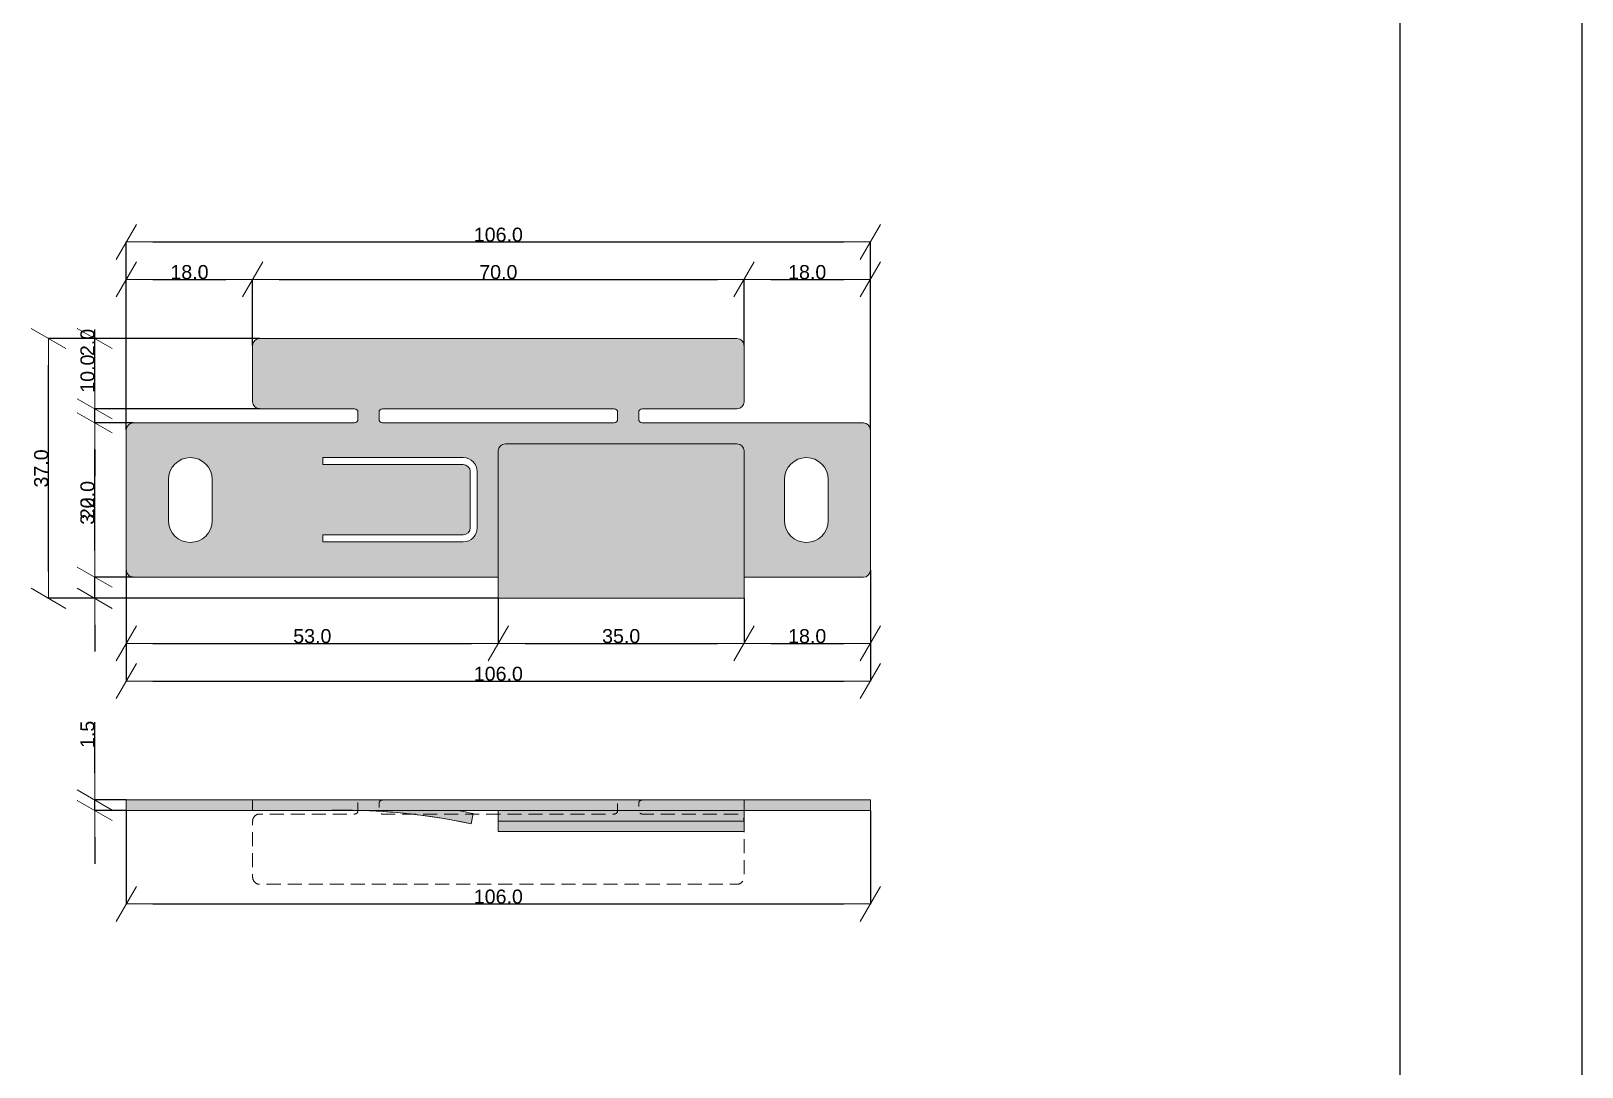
# Model space of a CAD drawing. Header units: millimetres. Extents: x -7826 to 55813, y 465 to 25965.
# Drawn here: x 53604 to 55813, y 21446 to 22921 of the extents above; entities that cross this region are included whole.
import ezdxf

# ---------------------------------------------------------------- set-up
doc = ezdxf.new("R2010")
doc.units = ezdxf.units.MM
doc.linetypes.add('Hidden Line', pattern=[30.00000000000001, 20, -10.00000000000001])
for name, color, linetype, lineweight in [('2D Drafting - General102', 254, 'Continuous', 13), ('2D Drafting - General2', 251, 'Continuous', 15), ('2D Drafting - General5', 161, 'Continuous', 25)]:
    doc.layers.add(name, color=color, linetype=linetype, lineweight=lineweight)
doc.layers.add('Dimensioning - General', color=7, linetype='Continuous')
doc.styles.add('GENERATED_STYLE_1', font='arial.ttf')
doc.dimstyles.new('GENERATED_STYLE__3', dxfattribs={"dimtxt": 20.00000029802322, "dimasz": 38.00000000000001, "dimexe": 0.18, "dimexo": 0, "dimgap": 0.09, "dimtad": 1, "dimtih": 1, "dimtoh": 1, "dimdec": 1, "dimlfac": 0.1, "dimzin": 0, "dimdsep": 46, "dimtxsty": 'GENERATED_STYLE_1', "dimblk": 'ARROWHEAD_2', "dimblk1": 'ARROWHEAD_2', "dimblk2": 'ARROWHEAD_2', "dimcen": 0.09, "dimclrd": 161, "dimclre": 161, "dimclrt": 161, "dimadec": 0, "dimazin": 0, "dimtfac": 1, "dimtdec": 4, "dimtmove": 0, "dimatfit": 3, "dimfxl": 0, "dimtolj": 1, "dimtzin": 0, "dimarcsym": 0})
doc.dimstyles.new('GENERATED_STYLE__4', dxfattribs={"dimtxt": 20.00000029802322, "dimasz": 38.00000000000001, "dimexe": 0.18, "dimexo": 0, "dimgap": 0.09, "dimtad": 1, "dimdec": 1, "dimlfac": 0.1, "dimzin": 0, "dimdsep": 46, "dimtxsty": 'GENERATED_STYLE_1', "dimblk": 'ARROWHEAD_2', "dimblk1": 'ARROWHEAD_2', "dimblk2": 'ARROWHEAD_2', "dimcen": 0.09, "dimclrd": 161, "dimclre": 161, "dimclrt": 161, "dimadec": 0, "dimazin": 0, "dimtfac": 1, "dimtdec": 4, "dimtmove": 0, "dimatfit": 3, "dimfxl": 0, "dimtolj": 1, "dimtzin": 0, "dimarcsym": 0})

# ---------------------------------------------------------------- blocks, each defined once
blk = doc.blocks.new('ARROWHEAD_2')
at = {"color": 0, "linetype": 'Continuous', "lineweight": 0}
for p, q in [((-0.3781315, -0.655), (0.3781315, 0.655)), ((0, 0), (-1, 0))]:
    blk.add_line(p, q, dxfattribs=at)
blk = doc.blocks.new('*D88')
at = {"layer": 'Defpoints', "color": 0, "linetype": 'Continuous'}
for p in [(53739.67343524157, 22153.34303902324), (54269.67343524157, 22113.34303902324), (54269.67343524157, 22049.05931378633)]:
    blk.add_point(p, dxfattribs=at)
at = {"layer": 'Dimensioning - General', "color": 161, "linetype": 'Continuous', "lineweight": -2}
for p, q in [((53739.67343524157, 22153.34303902324), (53739.67343524157, 22048.87931378633)), ((54269.67343524157, 22113.34303902324), (54269.67343524157, 22048.87931378633)), ((53777.67343524157, 22049.05931378633), (54231.67343524157, 22049.05931378633))]:
    blk.add_line(p, q, dxfattribs=at)
at = {"layer": 'Dimensioning - General', "color": 161, "linetype": 'Continuous', "lineweight": -2, "xscale": 38.00000000000001, "yscale": 38.00000000000001, "zscale": 38.00000000000001, "rotation": 180}
blk.add_blockref('ARROWHEAD_2', (53739.67343524157, 22049.05931378633), dxfattribs=at)
at = {"layer": 'Dimensioning - General', "color": 161, "linetype": 'Continuous', "lineweight": -2, "xscale": 38.00000000000001, "yscale": 38.00000000000001, "zscale": 38.00000000000001}
blk.add_blockref('ARROWHEAD_2', (54269.67343524157, 22049.05931378633), dxfattribs=at)
at = {"layer": 'Dimensioning - General', "color": 161, "linetype": 'Continuous', "lineweight": 25, "insert": (54004.67343524157, 22059.36759497543), "char_height": 20.00000029802322, "attachment_point": 5, "style": 'GENERATED_STYLE_1'}
blk.add_mtext('\\A1;53.0', dxfattribs=at)
blk = doc.blocks.new('*D89')
at = {"layer": 'Defpoints', "color": 0, "linetype": 'Continuous'}
for p in [(54269.67343524157, 22113.34303902324), (54619.67343464552, 22113.34303902324), (54619.67343464552, 22049.05931378633)]:
    blk.add_point(p, dxfattribs=at)
at = {"layer": 'Dimensioning - General', "color": 161, "linetype": 'Continuous', "lineweight": -2}
for p, q in [((54269.67343524157, 22113.34303902324), (54269.67343524157, 22048.87931378633)), ((54619.67343464552, 22113.34303902324), (54619.67343464552, 22048.87931378633)), ((54307.67343524157, 22049.05931378633), (54581.67343464552, 22049.05931378633))]:
    blk.add_line(p, q, dxfattribs=at)
at = {"layer": 'Dimensioning - General', "color": 161, "linetype": 'Continuous', "lineweight": -2, "xscale": 38.00000000000001, "yscale": 38.00000000000001, "zscale": 38.00000000000001, "rotation": 180}
blk.add_blockref('ARROWHEAD_2', (54269.67343524157, 22049.05931378633), dxfattribs=at)
at = {"layer": 'Dimensioning - General', "color": 161, "linetype": 'Continuous', "lineweight": -2, "xscale": 38.00000000000001, "yscale": 38.00000000000001, "zscale": 38.00000000000001}
blk.add_blockref('ARROWHEAD_2', (54619.67343464552, 22049.05931378633), dxfattribs=at)
at = {"layer": 'Dimensioning - General', "color": 161, "linetype": 'Continuous', "lineweight": 25, "insert": (54444.67343494354, 22059.36759497543), "char_height": 20.00000029802322, "attachment_point": 5, "style": 'GENERATED_STYLE_1'}
blk.add_mtext('\\A1;35.0', dxfattribs=at)
blk = doc.blocks.new('*D90')
at = {"layer": 'Defpoints', "color": 0, "linetype": 'Continuous'}
for p in [(54799.67343524157, 22153.34303902324), (54619.67343464552, 22113.34303902324), (54799.67343524157, 22049.05931378633)]:
    blk.add_point(p, dxfattribs=at)
at = {"layer": 'Dimensioning - General', "color": 161, "linetype": 'Continuous', "lineweight": -2}
for p, q in [((54799.67343524157, 22153.34303902324), (54799.67343524157, 22048.87931378633)), ((54619.67343464552, 22113.34303902324), (54619.67343464552, 22048.87931378633)), ((54657.67343464552, 22049.05931378633), (54761.67343524157, 22049.05931378633))]:
    blk.add_line(p, q, dxfattribs=at)
at = {"layer": 'Dimensioning - General', "color": 161, "linetype": 'Continuous', "lineweight": -2, "xscale": 38.00000000000001, "yscale": 38.00000000000001, "zscale": 38.00000000000001, "rotation": 180}
blk.add_blockref('ARROWHEAD_2', (54619.67343464552, 22049.05931378633), dxfattribs=at)
at = {"layer": 'Dimensioning - General', "color": 161, "linetype": 'Continuous', "lineweight": -2, "xscale": 38.00000000000001, "yscale": 38.00000000000001, "zscale": 38.00000000000001}
blk.add_blockref('ARROWHEAD_2', (54799.67343524157, 22049.05931378633), dxfattribs=at)
at = {"layer": 'Dimensioning - General', "color": 161, "linetype": 'Continuous', "lineweight": 25, "insert": (54709.67343494354, 22059.36077369293), "char_height": 20.00000029802322, "attachment_point": 5, "style": 'GENERATED_STYLE_1'}
blk.add_mtext('\\A1;18.0', dxfattribs=at)
blk = doc.blocks.new('*D91')
at = {"layer": 'Defpoints', "color": 0, "linetype": 'Continuous'}
for p in [(53739.67343524157, 22153.34303902324), (54799.67343524157, 22153.34303902324), (54799.67343524157, 21995.45270319373)]:
    blk.add_point(p, dxfattribs=at)
at = {"layer": 'Dimensioning - General', "color": 161, "linetype": 'Continuous', "lineweight": -2}
for p, q in [((53739.67343524157, 22153.34303902324), (53739.67343524157, 21995.27270319373)), ((54799.67343524157, 22153.34303902324), (54799.67343524157, 21995.27270319373)), ((53777.67343524157, 21995.45270319373), (54761.67343524157, 21995.45270319373))]:
    blk.add_line(p, q, dxfattribs=at)
at = {"layer": 'Dimensioning - General', "color": 161, "linetype": 'Continuous', "lineweight": -2, "xscale": 38.00000000000001, "yscale": 38.00000000000001, "zscale": 38.00000000000001, "rotation": 180}
blk.add_blockref('ARROWHEAD_2', (53739.67343524157, 21995.45270319373), dxfattribs=at)
at = {"layer": 'Dimensioning - General', "color": 161, "linetype": 'Continuous', "lineweight": -2, "xscale": 38.00000000000001, "yscale": 38.00000000000001, "zscale": 38.00000000000001}
blk.add_blockref('ARROWHEAD_2', (54799.67343524157, 21995.45270319373), dxfattribs=at)
at = {"layer": 'Dimensioning - General', "color": 161, "linetype": 'Continuous', "lineweight": 25, "insert": (54269.67343524157, 22005.75416310033), "char_height": 20.00000029802322, "attachment_point": 5, "style": 'GENERATED_STYLE_1'}
blk.add_mtext('\\A1;106.0', dxfattribs=at)
blk = doc.blocks.new('*D95')
at = {"layer": 'Defpoints', "color": 0, "linetype": 'Continuous'}
for p in [(53694.720272115, 21826.02605702857), (53739.67343524157, 21826.02605702857), (53739.67343524157, 21811.02605702857)]:
    blk.add_point(p, dxfattribs=at)
at = {"layer": 'Dimensioning - General', "color": 161, "linetype": 'Continuous', "lineweight": -2}
for p, q in [((53694.720272115, 21864.02605702857), (53694.720272115, 21936.88545727248)), ((53739.67343524157, 21826.02605702857), (53694.54027211499, 21826.02605702857)), ((53739.67343524157, 21811.02605702857), (53694.54027211499, 21811.02605702857)), ((53694.720272115, 21811.02605702857), (53694.720272115, 21826.02605702857)), ((53694.720272115, 21773.02605702857), (53694.720272115, 21735.02605702857))]:
    blk.add_line(p, q, dxfattribs=at)
at = {"layer": 'Dimensioning - General', "color": 161, "linetype": 'Continuous', "lineweight": -2, "xscale": 38.00000000000001, "yscale": 38.00000000000001, "zscale": 38.00000000000001}
for p, rotation in [((53694.720272115, 21826.02605702857), 270), ((53694.720272115, 21811.02605702857), 90)]:
    blk.add_blockref('ARROWHEAD_2', p, dxfattribs=dict(at, rotation=rotation))
at = {"layer": 'Dimensioning - General', "color": 161, "linetype": 'Continuous', "lineweight": 25, "insert": (53684.41881220839, 21919.45575715054), "char_height": 20.00000029802322, "attachment_point": 5, "rotation": 90, "style": 'GENERATED_STYLE_1'}
blk.add_mtext('\\A1;1.5', dxfattribs=at)
blk = doc.blocks.new('*D96')
at = {"layer": 'Defpoints', "color": 0, "linetype": 'Continuous'}
for p in [(53739.67343524157, 21811.02605702857), (54799.67343524157, 21811.02605702857), (54799.67343524157, 21677.98516802468)]:
    blk.add_point(p, dxfattribs=at)
at = {"layer": 'Dimensioning - General', "color": 161, "linetype": 'Continuous', "lineweight": -2}
for p, q in [((53739.67343524157, 21811.02605702857), (53739.67343524157, 21677.80516802468)), ((54799.67343524157, 21811.02605702857), (54799.67343524157, 21677.80516802468)), ((53777.67343524157, 21677.98516802468), (54761.67343524157, 21677.98516802468))]:
    blk.add_line(p, q, dxfattribs=at)
at = {"layer": 'Dimensioning - General', "color": 161, "linetype": 'Continuous', "lineweight": -2, "xscale": 38.00000000000001, "yscale": 38.00000000000001, "zscale": 38.00000000000001, "rotation": 180}
blk.add_blockref('ARROWHEAD_2', (53739.67343524157, 21677.98516802468), dxfattribs=at)
at = {"layer": 'Dimensioning - General', "color": 161, "linetype": 'Continuous', "lineweight": -2, "xscale": 38.00000000000001, "yscale": 38.00000000000001, "zscale": 38.00000000000001}
blk.add_blockref('ARROWHEAD_2', (54799.67343524157, 21677.98516802468), dxfattribs=at)
at = {"layer": 'Dimensioning - General', "color": 161, "linetype": 'Continuous', "lineweight": 25, "insert": (54269.67343524157, 21688.28662793127), "char_height": 20.00000029802322, "attachment_point": 5, "style": 'GENERATED_STYLE_1'}
blk.add_mtext('\\A1;106.0', dxfattribs=at)
blk = doc.blocks.new('*D106')
at = {"layer": 'Defpoints', "color": 0, "linetype": 'Continuous'}
for p in [(53919.67343583761, 22567.63806013569), (53919.67343583761, 22473.34303663905), (53739.67343524157, 22353.34304677184)]:
    blk.add_point(p, dxfattribs=at)
at = {"layer": 'Dimensioning - General', "color": 161, "linetype": 'Continuous', "lineweight": -2}
for p, q in [((53739.67343524157, 22353.34304677184), (53739.67343524157, 22567.81806013569)), ((53777.67343524157, 22567.63806013569), (53881.67343583761, 22567.63806013569)), ((53919.67343583761, 22473.34303663905), (53919.67343583761, 22567.81806013569))]:
    blk.add_line(p, q, dxfattribs=at)
at = {"layer": 'Dimensioning - General', "color": 161, "linetype": 'Continuous', "lineweight": -2, "xscale": 38.00000000000001, "yscale": 38.00000000000001, "zscale": 38.00000000000001, "rotation": 180}
blk.add_blockref('ARROWHEAD_2', (53739.67343524157, 22567.63806013569), dxfattribs=at)
at = {"layer": 'Dimensioning - General', "color": 161, "linetype": 'Continuous', "lineweight": -2, "xscale": 38.00000000000001, "yscale": 38.00000000000001, "zscale": 38.00000000000001}
blk.add_blockref('ARROWHEAD_2', (53919.67343583761, 22567.63806013569), dxfattribs=at)
at = {"layer": 'Dimensioning - General', "color": 161, "linetype": 'Continuous', "lineweight": 25, "insert": (53829.67343553959, 22577.93952004229), "char_height": 20.00000029802322, "attachment_point": 5, "style": 'GENERATED_STYLE_1'}
blk.add_mtext('\\A1;18.0', dxfattribs=at)
blk = doc.blocks.new('*D107')
at = {"layer": 'Defpoints', "color": 0, "linetype": 'Continuous'}
for p in [(54619.67343464552, 22567.63806013569), (53919.67343583761, 22473.34303663905), (54619.67343464552, 22473.34303663905)]:
    blk.add_point(p, dxfattribs=at)
at = {"layer": 'Dimensioning - General', "color": 161, "linetype": 'Continuous', "lineweight": -2}
for p, q in [((53919.67343583761, 22473.34303663905), (53919.67343583761, 22567.81806013569)), ((53957.67343583761, 22567.63806013569), (54581.67343464552, 22567.63806013569)), ((54619.67343464552, 22473.34303663905), (54619.67343464552, 22567.81806013569))]:
    blk.add_line(p, q, dxfattribs=at)
at = {"layer": 'Dimensioning - General', "color": 161, "linetype": 'Continuous', "lineweight": -2, "xscale": 38.00000000000001, "yscale": 38.00000000000001, "zscale": 38.00000000000001, "rotation": 180}
blk.add_blockref('ARROWHEAD_2', (53919.67343583761, 22567.63806013569), dxfattribs=at)
at = {"layer": 'Dimensioning - General', "color": 161, "linetype": 'Continuous', "lineweight": -2, "xscale": 38.00000000000001, "yscale": 38.00000000000001, "zscale": 38.00000000000001}
blk.add_blockref('ARROWHEAD_2', (54619.67343464552, 22567.63806013569), dxfattribs=at)
at = {"layer": 'Dimensioning - General', "color": 161, "linetype": 'Continuous', "lineweight": 25, "insert": (54269.67343524157, 22577.93952004229), "char_height": 20.00000029802322, "attachment_point": 5, "style": 'GENERATED_STYLE_1'}
blk.add_mtext('\\A1;70.0', dxfattribs=at)
blk = doc.blocks.new('*D108')
at = {"layer": 'Defpoints', "color": 0, "linetype": 'Continuous'}
for p in [(54799.67343524157, 22567.63806013569), (54619.67343464552, 22473.34303663905), (54799.67343524157, 22353.34304677184)]:
    blk.add_point(p, dxfattribs=at)
at = {"layer": 'Dimensioning - General', "color": 161, "linetype": 'Continuous', "lineweight": -2}
for p, q in [((54619.67343464552, 22473.34303663905), (54619.67343464552, 22567.81806013569)), ((54657.67343464552, 22567.63806013569), (54761.67343524157, 22567.63806013569)), ((54799.67343524157, 22353.34304677184), (54799.67343524157, 22567.81806013569))]:
    blk.add_line(p, q, dxfattribs=at)
at = {"layer": 'Dimensioning - General', "color": 161, "linetype": 'Continuous', "lineweight": -2, "xscale": 38.00000000000001, "yscale": 38.00000000000001, "zscale": 38.00000000000001, "rotation": 180}
blk.add_blockref('ARROWHEAD_2', (54619.67343464552, 22567.63806013569), dxfattribs=at)
at = {"layer": 'Dimensioning - General', "color": 161, "linetype": 'Continuous', "lineweight": -2, "xscale": 38.00000000000001, "yscale": 38.00000000000001, "zscale": 38.00000000000001}
blk.add_blockref('ARROWHEAD_2', (54799.67343524157, 22567.63806013569), dxfattribs=at)
at = {"layer": 'Dimensioning - General', "color": 161, "linetype": 'Continuous', "lineweight": 25, "insert": (54709.67343494354, 22577.93952004229), "char_height": 20.00000029802322, "attachment_point": 5, "style": 'GENERATED_STYLE_1'}
blk.add_mtext('\\A1;18.0', dxfattribs=at)
blk = doc.blocks.new('*D144')
at = {"layer": 'Defpoints', "color": 0, "linetype": 'Continuous'}
for p in [(54799.67343524157, 22620.91656951273), (53739.67343524157, 22387.7278134349), (54799.67343524157, 22373.65607815433)]:
    blk.add_point(p, dxfattribs=at)
at = {"layer": 'Dimensioning - General', "color": 161, "linetype": 'Continuous', "lineweight": -2}
for p, q in [((53739.67343524157, 22387.7278134349), (53739.67343524157, 22621.09656951273)), ((53777.67343524157, 22620.91656951273), (54761.67343524157, 22620.91656951273)), ((54799.67343524157, 22373.65607815433), (54799.67343524157, 22621.09656951273))]:
    blk.add_line(p, q, dxfattribs=at)
at = {"layer": 'Dimensioning - General', "color": 161, "linetype": 'Continuous', "lineweight": -2, "xscale": 38.00000000000001, "yscale": 38.00000000000001, "zscale": 38.00000000000001, "rotation": 180}
blk.add_blockref('ARROWHEAD_2', (53739.67343524157, 22620.91656951273), dxfattribs=at)
at = {"layer": 'Dimensioning - General', "color": 161, "linetype": 'Continuous', "lineweight": -2, "xscale": 38.00000000000001, "yscale": 38.00000000000001, "zscale": 38.00000000000001}
blk.add_blockref('ARROWHEAD_2', (54799.67343524157, 22620.91656951273), dxfattribs=at)
at = {"layer": 'Dimensioning - General', "color": 161, "linetype": 'Continuous', "lineweight": 25, "insert": (54269.67343524157, 22631.21802941932), "char_height": 20.00000029802322, "attachment_point": 5, "style": 'GENERATED_STYLE_1'}
blk.add_mtext('\\A1;106.0', dxfattribs=at)
blk = doc.blocks.new('*D192')
at = {"layer": 'Defpoints', "color": 0, "linetype": 'Continuous'}
for p in [(53628.8176969216, 22483.34303663905), (53929.67343583761, 22483.34303663905), (54269.67343524157, 22113.34303902324)]:
    blk.add_point(p, dxfattribs=at)
at = {"layer": 'Dimensioning - General', "color": 161, "linetype": 'Continuous', "lineweight": -2}
for p, q in [((53929.67343583761, 22483.34303663905), (53628.6376969216, 22483.34303663905)), ((53628.8176969216, 22151.34303902324), (53628.8176969216, 22445.34303663905)), ((54269.67343524157, 22113.34303902324), (53628.6376969216, 22113.34303902324))]:
    blk.add_line(p, q, dxfattribs=at)
at = {"layer": 'Dimensioning - General', "color": 161, "linetype": 'Continuous', "lineweight": -2, "xscale": 38.00000000000001, "yscale": 38.00000000000001, "zscale": 38.00000000000001}
for p, rotation in [((53628.8176969216, 22483.34303663905), 90), ((53628.8176969216, 22113.34303902324), 270)]:
    blk.add_blockref('ARROWHEAD_2', p, dxfattribs=dict(at, rotation=rotation))
at = {"layer": 'Dimensioning - General', "color": 161, "linetype": 'Continuous', "lineweight": 25, "insert": (53618.50941573249, 22298.34303783115), "char_height": 20.00000029802322, "attachment_point": 5, "rotation": 90, "style": 'GENERATED_STYLE_1'}
blk.add_mtext('\\A1;37.0', dxfattribs=at)
blk = doc.blocks.new('*D193')
at = {"layer": 'Defpoints', "color": 0, "linetype": 'Continuous'}
for p in [(53694.720272115, 22143.34303902324), (53749.67343524156, 22143.34303902324), (54269.67343524157, 22113.34303902324)]:
    blk.add_point(p, dxfattribs=at)
at = {"layer": 'Dimensioning - General', "color": 161, "linetype": 'Continuous', "lineweight": -2}
for p, q in [((53694.720272115, 22181.34303902324), (53694.720272115, 22255.85318963281)), ((53749.67343524156, 22143.34303902324), (53694.54027211499, 22143.34303902324)), ((53694.720272115, 22113.34303902324), (53694.720272115, 22143.34303902324)), ((54269.67343524157, 22113.34303902324), (53694.54027211499, 22113.34303902324)), ((53694.720272115, 22075.34303902324), (53694.720272115, 22037.34303902324))]:
    blk.add_line(p, q, dxfattribs=at)
at = {"layer": 'Dimensioning - General', "color": 161, "linetype": 'Continuous', "lineweight": -2, "xscale": 38.00000000000001, "yscale": 38.00000000000001, "zscale": 38.00000000000001}
for p, rotation in [((53694.720272115, 22143.34303902324), 270), ((53694.720272115, 22113.34303902324), 90)]:
    blk.add_blockref('ARROWHEAD_2', p, dxfattribs=dict(at, rotation=rotation))
at = {"layer": 'Dimensioning - General', "color": 161, "linetype": 'Continuous', "lineweight": 25, "insert": (53684.41199092589, 22237.59811432803), "char_height": 20.00000029802322, "attachment_point": 5, "rotation": 90, "style": 'GENERATED_STYLE_1'}
blk.add_mtext('\\A1;3.0', dxfattribs=at)
blk = doc.blocks.new('*D194')
at = {"layer": 'Defpoints', "color": 0, "linetype": 'Continuous'}
for p in [(53694.720272115, 22363.34304677185), (53749.67343524156, 22363.34304677185), (53749.67343524156, 22143.34303902324)]:
    blk.add_point(p, dxfattribs=at)
at = {"layer": 'Dimensioning - General', "color": 161, "linetype": 'Continuous', "lineweight": -2}
for p, q in [((53749.67343524156, 22363.34304677185), (53694.54027211499, 22363.34304677185)), ((53694.720272115, 22181.34303902324), (53694.720272115, 22325.34304677185)), ((53749.67343524156, 22143.34303902324), (53694.54027211499, 22143.34303902324))]:
    blk.add_line(p, q, dxfattribs=at)
at = {"layer": 'Dimensioning - General', "color": 161, "linetype": 'Continuous', "lineweight": -2, "xscale": 38.00000000000001, "yscale": 38.00000000000001, "zscale": 38.00000000000001}
for p, rotation in [((53694.720272115, 22363.34304677185), 90), ((53694.720272115, 22143.34303902324), 270)]:
    blk.add_blockref('ARROWHEAD_2', p, dxfattribs=dict(at, rotation=rotation))
at = {"layer": 'Dimensioning - General', "color": 161, "linetype": 'Continuous', "lineweight": 25, "insert": (53684.41881220839, 22253.34304289755), "char_height": 20.00000029802322, "attachment_point": 5, "rotation": 90, "style": 'GENERATED_STYLE_1'}
blk.add_mtext('\\A1;22.0', dxfattribs=at)
blk = doc.blocks.new('*D195')
at = {"layer": 'Defpoints', "color": 0, "linetype": 'Continuous'}
for p in [(53694.720272115, 22383.34303455289), (53929.67343583761, 22383.34303455289), (53749.67343524156, 22363.34304677185)]:
    blk.add_point(p, dxfattribs=at)
at = {"layer": 'Dimensioning - General', "color": 161, "linetype": 'Continuous', "lineweight": -2}
for p, q in [((53694.720272115, 22421.34303455289), (53694.720272115, 22496.2078918526)), ((53929.67343583761, 22383.34303455289), (53694.54027211499, 22383.34303455289)), ((53694.720272115, 22363.34304677185), (53694.720272115, 22383.34303455289)), ((53749.67343524156, 22363.34304677185), (53694.54027211499, 22363.34304677185)), ((53694.720272115, 22325.34304677185), (53694.720272115, 22287.34304677185))]:
    blk.add_line(p, q, dxfattribs=at)
at = {"layer": 'Dimensioning - General', "color": 161, "linetype": 'Continuous', "lineweight": -2, "xscale": 38.00000000000001, "yscale": 38.00000000000001, "zscale": 38.00000000000001}
for p, rotation in [((53694.720272115, 22383.34303455289), 270), ((53694.720272115, 22363.34304677185), 90)]:
    blk.add_blockref('ARROWHEAD_2', p, dxfattribs=dict(at, rotation=rotation))
at = {"layer": 'Dimensioning - General', "color": 161, "linetype": 'Continuous', "lineweight": 25, "insert": (53684.41881220839, 22477.77546320275), "char_height": 20.00000029802322, "attachment_point": 5, "rotation": 90, "style": 'GENERATED_STYLE_1'}
blk.add_mtext('\\A1;2.0', dxfattribs=at)
blk = doc.blocks.new('*D196')
at = {"layer": 'Defpoints', "color": 0, "linetype": 'Continuous'}
for p in [(53694.720272115, 22483.34303663905), (53929.67343583761, 22483.34303663905), (53929.67343583761, 22383.34303455289)]:
    blk.add_point(p, dxfattribs=at)
at = {"layer": 'Dimensioning - General', "color": 161, "linetype": 'Continuous', "lineweight": -2}
for p, q in [((53929.67343583761, 22483.34303663905), (53694.54027211499, 22483.34303663905)), ((53694.720272115, 22421.34303455289), (53694.720272115, 22445.34303663905)), ((53929.67343583761, 22383.34303455289), (53694.54027211499, 22383.34303455289))]:
    blk.add_line(p, q, dxfattribs=at)
at = {"layer": 'Dimensioning - General', "color": 161, "linetype": 'Continuous', "lineweight": -2, "xscale": 38.00000000000001, "yscale": 38.00000000000001, "zscale": 38.00000000000001}
for p, rotation in [((53694.720272115, 22483.34303663905), 90), ((53694.720272115, 22383.34303455289), 270)]:
    blk.add_blockref('ARROWHEAD_2', p, dxfattribs=dict(at, rotation=rotation))
at = {"layer": 'Dimensioning - General', "color": 161, "linetype": 'Continuous', "lineweight": 25, "insert": (53684.41881220839, 22433.34303559598), "char_height": 20.00000029802322, "attachment_point": 5, "rotation": 90, "style": 'GENERATED_STYLE_1'}
blk.add_mtext('\\A1;10.0', dxfattribs=at)

msp = doc.modelspace()

# ---------------------------------------------------------------- hatches: boundary and pattern name
at = {"layer": '2D Drafting - General102', "linetype": 'Continuous'}
h = msp.add_hatch(color=256, dxfattribs=at)
edge = h.paths.add_edge_path()
edge.add_line((53739.67343524157, 22353.34304677184), (53739.67343524157, 22153.34303902324))
edge.add_arc((53749.67343524156, 22153.34303902324), 9.999999999992724, 180, 270)
edge.add_line((53749.67343524156, 22143.34303902324), (54269.67343524157, 22143.34303902324))
edge.add_line((54269.67343524157, 22143.34303902324), (54269.67343524157, 22113.34303902324))
edge.add_line((54269.67343524157, 22113.34303902324), (54619.67343464552, 22113.34303902324))
edge.add_line((54619.67343464552, 22113.34303902324), (54619.67343464552, 22143.34303902324))
edge.add_line((54619.67343464552, 22143.34303902324), (54789.67343524157, 22143.34303902324))
edge.add_arc((54789.67343524157, 22153.34303902324), 10, 270, 360)
edge.add_line((54799.67343524157, 22153.34303902324), (54799.67343524157, 22353.34304677184))
edge.add_arc((54789.67343524156, 22353.34304677184), 10.00000000000728, 0, 89.99999999995832)
edge.add_line((54789.67343524157, 22363.34304677185), (54619.67343464552, 22363.34304677185))
edge.add_line((54619.67343464552, 22363.34304677185), (54474.6734394139, 22363.34304677185))
edge.add_arc((54474.6734394139, 22368.34304677185), 5, 180, 270, ccw=False)
edge.add_line((54469.6734394139, 22368.34304677185), (54469.6734394139, 22378.34303455287))
edge.add_arc((54474.67343941391, 22378.34303455289), 5.000000000007276, 90.00000000008328, 180.0000000001668, ccw=False)
edge.add_line((54474.6734394139, 22383.34303455289), (54609.67343464552, 22383.34303455289))
edge.add_arc((54609.67343464553, 22393.34303455289), 10, 269.9999999999583, 359.9999999999166)
edge.add_line((54619.67343464552, 22393.34303455287), (54619.67343464552, 22473.34303663905))
edge.add_arc((54609.67343464552, 22473.34303663905), 10, 0, 90)
edge.add_line((54609.67343464552, 22483.34303663905), (53929.67343583761, 22483.34303663905))
edge.add_arc((53929.67343583761, 22473.34303663905), 10, 90, 180)
edge.add_line((53919.67343583761, 22473.34303663905), (53919.67343583761, 22393.34303455287))
edge.add_arc((53929.6734358376, 22393.34303455289), 9.999999999985448, 180.0000000000834, 270.0000000000417)
edge.add_line((53929.67343583761, 22383.34303455289), (54064.67343106923, 22383.34303455289))
edge.add_arc((54064.67343106923, 22378.34303455289), 5, -1.6677859093761072e-10, 89.99999999991661, ccw=False)
edge.add_line((54069.67343106923, 22378.34303455287), (54069.67343106923, 22368.34304677185))
edge.add_arc((54064.67343106923, 22368.34304677185), 5, -90, 0, ccw=False)
edge.add_line((54064.67343106923, 22363.34304677185), (53919.67343583761, 22363.34304677185))
edge.add_line((53919.67343583761, 22363.34304677185), (53749.67343524156, 22363.34304677185))
edge.add_arc((53749.67343524157, 22353.34304677184), 10.00000000001455, 90.0000000000417, 180)
edge = h.paths.add_edge_path(flags=16)
edge.add_line((53799.67343524157, 22224.08606333668), (53799.67343524157, 22282.60001470981))
edge.add_arc((53830.83021454414, 22282.60001470981), 31.15677930257516, 0, 180, ccw=False)
edge.add_line((53861.98699384672, 22282.60001470981), (53861.98699384672, 22224.08606333668))
edge.add_arc((53830.83021454414, 22224.08606333668), 31.15677930257516, -180, 0, ccw=False)
edge = h.paths.add_edge_path(flags=16)
edge.add_line((54219.67343524156, 22193.75679401238), (54019.67343524157, 22193.75679401238))
edge.add_line((54019.67343524157, 22193.75679401238), (54019.67343524157, 22203.75679401238))
edge.add_line((54019.67343524157, 22203.75679401238), (54219.67343524157, 22203.75679401238))
edge.add_arc((54219.67343524157, 22213.75679401238), 10, 270, 360)
edge.add_line((54229.67343524157, 22213.75679401238), (54229.67343524157, 22293.75679401237))
edge.add_arc((54219.67343524156, 22293.75679401237), 10.00000000000728, 0, 89.99999999995832)
edge.add_line((54219.67343524157, 22303.75679401238), (54019.67343524157, 22303.75679401238))
edge.add_line((54019.67343524157, 22303.75679401238), (54019.67343524157, 22313.75679401238))
edge.add_line((54019.67343524157, 22313.75679401238), (54219.67343524156, 22313.75679401238))
edge.add_arc((54219.67343524155, 22293.75679401237), 20.00000000001455, 0, 89.99999999997908, ccw=False)
edge.add_line((54239.67343524157, 22293.75679401237), (54239.67343524157, 22213.75679401238))
edge.add_arc((54219.67343524156, 22213.75679401238), 20.00000000000728, -90, 0, ccw=False)
edge = h.paths.add_edge_path(flags=16)
edge.add_line((54099.67343643366, 22368.34304677185), (54099.67343643366, 22378.34303455287))
edge.add_arc((54104.67343643367, 22378.34303455289), 5.000000000014552, 90.00000000008328, 180.0000000001668, ccw=False)
edge.add_line((54104.67343643367, 22383.34303455289), (54434.67343404947, 22383.34303455289))
edge.add_arc((54434.67343404946, 22378.34303455289), 5, -1.6677859093761072e-10, 89.99999999991661, ccw=False)
edge.add_line((54439.67343404947, 22378.34303455287), (54439.67343404947, 22368.34304677185))
edge.add_arc((54434.67343404947, 22368.34304677185), 5, -90, 0, ccw=False)
edge.add_line((54434.67343404947, 22363.34304677185), (54104.67343643367, 22363.34304677185))
edge.add_arc((54104.67343643367, 22368.34304677185), 5, 180, 270, ccw=False)
edge = h.paths.add_edge_path(flags=16)
edge.add_arc((54708.51665593899, 22282.60001470981), 31.15677930257516, 0, 180, ccw=False)
edge.add_line((54739.67343524157, 22282.60001470981), (54739.67343524157, 22224.08606333668))
edge.add_arc((54708.51665593899, 22224.08606333668), 31.15677930257516, -180, 0, ccw=False)
edge.add_line((54677.35987663642, 22224.08606333668), (54677.35987663642, 22282.60001470981))
h = msp.add_hatch(color=256, dxfattribs=at)
edge = h.paths.add_edge_path()
edge.add_line((54799.67343524157, 21826.02605702857), (53739.67343524157, 21826.02605702857))
edge.add_line((53739.67343524157, 21826.02605702857), (53739.67343524157, 21811.02605702857))
edge.add_line((53739.67343524157, 21811.02605702857), (54019.67343524157, 21811.02605702857))
edge.add_arc((54047.94209480097, 20931.52539548016), 879.9548458741434, 88.15904916852259, 91.84095083147781, ccw=False)
edge.add_line((54076.21075436037, 21811.02605702857), (54799.67343524157, 21811.02605702857))
edge.add_line((54799.67343524157, 21811.02605702857), (54799.67343524157, 21826.02605702857))
h = msp.add_hatch(color=256, dxfattribs=at)
edge = h.paths.add_edge_path()
edge.add_line((54212.24249146606, 21811.02605702857), (54076.21075436037, 21811.02605702857))
edge.add_arc((54047.94209480107, 20931.52539548018), 879.9548458741108, 77.98892094317978, 88.15904916852918, ccw=False)
edge.add_line((54231.06142633528, 21792.2157237608), (54233.68574239386, 21806.74160201371))
edge.add_arc((54050.56641086031, 20946.051273733), 879.9548458740744, 77.98892094322291, 79.41277142200511)
for points in [[(54619.67343524157, 21811.02605702857), (54269.67343524157, 21811.02605702857), (54269.67343524157, 21796.02605702857), (54619.67343524157, 21796.02605702857)], [(54269.67343524157, 21796.02605702857), (54269.67343524157, 21781.02605702857), (54619.67343524157, 21781.02605702857), (54619.67343524157, 21796.02605702857)]]:
    msp.add_hatch(color=256, dxfattribs=at).paths.add_polyline_path(points)

# ---------------------------------------------------------------- linework, layer by layer
at = {"layer": '2D Drafting - General2', "linetype": 'Continuous'}
for p, q in [((54269.67343524157, 22323.34303902324), (54269.67343524157, 22143.34303902324)), ((54609.67343524157, 22333.34303902324), (54279.67343524157, 22333.34303902324)), ((54619.67343524157, 22323.34303902324), (54619.67343524157, 22143.34303902324)), ((53739.67343524157, 21826.02605702857), (54799.67343524157, 21826.02605702857)), ((53739.67343524157, 21826.02605702857), (53739.67343524157, 21811.02605702857)), ((53739.67343524157, 21811.02605702857), (54799.67343524157, 21811.02605702857)), ((53919.67343583761, 21826.02605702857), (53919.67343583761, 21811.02605702857)), ((54619.67343464552, 21826.02605702857), (54619.67343464552, 21811.02605702857)), ((54619.67343524157, 21811.02605702857), (54619.67343524157, 21796.02605702857)), ((54799.67343524157, 21811.02605702857), (54799.67343524157, 21826.02605702857)), ((54231.06142633528, 21792.2157237608), (54233.68574239386, 21806.7416020137)), ((54619.67343524157, 21796.02605702857), (54269.67343524157, 21796.02605702857))]:
    msp.add_line(p, q, dxfattribs=at)
at = {"layer": '2D Drafting - General2', "linetype": 'Continuous', "flags": 128}
for points in [[(53739.67343524157, 22353.34304677184), (53739.67343524157, 22153.34303902324, 0.414213562373095), (53749.67343524156, 22143.34303902324), (54269.67343524157, 22143.34303902324), (54269.67343524157, 22113.34303902324), (54619.67343464552, 22113.34303902324), (54619.67343464552, 22143.34303902324), (54789.67343524157, 22143.34303902324, 0.414213562373095), (54799.67343524157, 22153.34303902324), (54799.67343524157, 22353.34304677184, 0.414213562373095), (54789.67343524157, 22363.34304677185), (54619.67343464552, 22363.34304677185), (54474.6734394139, 22363.34304677185, -0.414213562373095), (54469.6734394139, 22368.34304677185), (54469.6734394139, 22378.34303455287, -0.414213562373095), (54474.6734394139, 22383.34303455289), (54609.67343464552, 22383.34303455289, 0.414213562373095), (54619.67343464552, 22393.34303455287), (54619.67343464552, 22473.34303663905, 0.414213562373095), (54609.67343464552, 22483.34303663905), (53929.67343583761, 22483.34303663905, 0.414213562373095), (53919.67343583761, 22473.34303663905), (53919.67343583761, 22393.34303455287, 0.414213562373095), (53929.67343583761, 22383.34303455289), (54064.67343106923, 22383.34303455289, -0.414213562373095), (54069.67343106923, 22378.34303455287), (54069.67343106923, 22368.34304677185, -0.414213562373095), (54064.67343106923, 22363.34304677185), (53919.67343583761, 22363.34304677185), (53749.67343524156, 22363.34304677185, 0.414213562373095)], [(54099.67343643366, 22368.34304677185), (54099.67343643366, 22378.34303455287, -0.414213562373095), (54104.67343643367, 22383.34303455289), (54434.67343404947, 22383.34303455289, -0.414213562373095), (54439.67343404947, 22378.34303455287), (54439.67343404947, 22368.34304677185, -0.414213562373095), (54434.67343404947, 22363.34304677185), (54104.67343643367, 22363.34304677185, -0.414213562373095)], [(53799.67343524157, 22224.08606333668), (53799.67343524157, 22282.60001470981, -0.9999999999999999), (53861.98699384672, 22282.60001470981), (53861.98699384672, 22224.08606333668, -0.9999999999999999)], [(54219.67343524156, 22193.75679401238), (54019.67343524157, 22193.75679401238), (54019.67343524157, 22203.75679401238), (54219.67343524157, 22203.75679401238, 0.414213562373095), (54229.67343524157, 22213.75679401238), (54229.67343524157, 22293.75679401237, 0.414213562373095), (54219.67343524157, 22303.75679401238), (54019.67343524157, 22303.75679401238), (54019.67343524157, 22313.75679401238), (54219.67343524156, 22313.75679401238, -0.414213562373095), (54239.67343524157, 22293.75679401237), (54239.67343524157, 22213.75679401238, -0.414213562373095)], [(54677.35987663642, 22282.60001470981, -0.9999999999999999), (54739.67343524157, 22282.60001470981), (54739.67343524157, 22224.08606333668, -0.9999999999999999), (54677.35987663642, 22224.08606333668)], [(54799.67343524157, 21826.02605702857), (53739.67343524157, 21826.02605702857), (53739.67343524157, 21811.02605702857), (54019.67343524157, 21811.02605702857, -0.01606670895634837), (54076.21075436037, 21811.02605702857), (54799.67343524157, 21811.02605702857)], [(54212.24249146606, 21811.02605702857), (54076.21075436037, 21811.02605702857, -0.04440470664834033), (54231.06142633528, 21792.2157237608), (54233.68574239386, 21806.74160201371, 0.006212799661562662)]]:
    msp.add_lwpolyline(points, format="xyb", close=True, dxfattribs=at)
at = {"layer": '2D Drafting - General2', "linetype": 'Hidden Line', "flags": 128}
msp.add_lwpolyline([(53919.67343583761, 21796.02606924754, -0.4142135623728869), (53929.67343583761, 21806.02606924754), (54064.67343106923, 21806.02606924754, 0.4142135623728869), (54069.67343106923, 21811.02606924754), (54069.67343106923, 21821.02605702859, 0.4142135623733031), (54064.67343106924, 21826.02605702857), (54104.67343643367, 21826.02605702857, 0.414213562373095), (54099.67343643366, 21821.02605702859), (54099.67343643366, 21811.02606924754, 0.4142135623735113), (54104.67343643367, 21806.02606924754), (54434.67343404947, 21806.02606924754, 0.4142135623728869), (54439.67343404947, 21811.02606924754), (54439.67343404947, 21821.02605702859, 0.4142135623728869), (54434.67343404947, 21826.02605702857), (54474.6734394139, 21826.02605702857, 0.414213562373095), (54469.6734394139, 21821.02605702859), (54469.6734394139, 21811.02606924754, 0.4142135623735113), (54474.6734394139, 21806.02606924754), (54609.67343464552, 21806.02606924754, -0.4142135623731991), (54619.67343464552, 21796.02606924754), (54619.67343464552, 21716.02606716138, -0.414213562373095), (54609.67343464552, 21706.02606716138), (53929.67343583761, 21706.02606716138, -0.414213562373095), (53919.67343583761, 21716.02606716138)], format="xyb", close=True, dxfattribs=at)
at = {"layer": '2D Drafting - General2', "linetype": 'Continuous', "flags": 128}
for points in [[(54619.67343524157, 21811.02605702857), (54269.67343524157, 21811.02605702857), (54269.67343524157, 21796.02605702857), (54619.67343524157, 21796.02605702857)], [(54269.67343524157, 21796.02605702857), (54269.67343524157, 21781.02605702857), (54619.67343524157, 21781.02605702857), (54619.67343524157, 21796.02605702857)]]:
    msp.add_lwpolyline(points, close=True, dxfattribs=at)
at = {"layer": '2D Drafting - General2', "linetype": 'Continuous'}
for centre, radius, start, end in [((54279.67343524157, 22323.34303902324), 10.00000000000156, 90, 180), ((54609.67343524157, 22323.34303902324), 10.00000000000156, 0, 90), ((54047.94209480098, 20931.5253954802), 879.9548458741154, 77.98892094307234, 91.84095083138706), ((54050.56641085956, 20946.05127373311), 879.9548458741157, 77.98892094307234, 79.412771421537)]:
    msp.add_arc(centre, radius, start, end, dxfattribs=at)
at = {"layer": '2D Drafting - General5', "linetype": 'Continuous'}
for p, q in [((55813.47163815247, 25965.02882998787), (55813.47163815247, 465.0521844989444)), ((55553.82893788999, 25705.3861297254), (55553.82893788999, 724.6948847614285))]:
    msp.add_line(p, q, dxfattribs=at)

# ---------------------------------------------------------------- dimensions: what is measured, and where the dimension line sits
at = {"layer": 'Dimensioning - General', "color": 161, "linetype": 'Continuous', "lineweight": 25}
for base, p1, p2, picture, middle in [((54799.67343524157, 22620.91656951273), (53739.67343524157, 22387.7278134349), (54799.67343524157, 22373.65607815433), '*D144', (54269.67343524157, 22631.21802941932)), ((53919.67343583761, 22567.63806013569), (53739.67343524157, 22353.34304677184), (53919.67343583761, 22473.34303663905), '*D106', (53829.67343553959, 22577.93952004229)), ((54619.67343464552, 22567.63806013569), (53919.67343583761, 22473.34303663905), (54619.67343464552, 22473.34303663905), '*D107', (54269.67343524157, 22577.93952004229)), ((54799.67343524157, 22567.63806013569), (54619.67343464552, 22473.34303663905), (54799.67343524157, 22353.34304677184), '*D108', (54709.67343494354, 22577.93952004229)), ((54269.67343524157, 22049.05931378633), (53739.67343524157, 22153.34303902324), (54269.67343524157, 22113.34303902324), '*D88', (54004.67343524157, 22059.36759497543)), ((54799.67343524157, 21995.45270319373), (53739.67343524157, 22153.34303902324), (54799.67343524157, 22153.34303902324), '*D91', (54269.67343524157, 22005.75416310033)), ((54799.67343524157, 22049.05931378633), (54619.67343464552, 22113.34303902324), (54799.67343524157, 22153.34303902324), '*D90', (54709.67343494354, 22059.36077369293)), ((54619.67343464552, 22049.05931378633), (54269.67343524157, 22113.34303902324), (54619.67343464552, 22113.34303902324), '*D89', (54444.67343494354, 22059.36759497543)), ((54799.67343524157, 21677.98516802468), (53739.67343524157, 21811.02605702857), (54799.67343524157, 21811.02605702857), '*D96', (54269.67343524157, 21688.28662793127))]:
    dim = msp.add_linear_dim(base=base, p1=p1, p2=p2, dimstyle='GENERATED_STYLE__3', dxfattribs=at)
    dim.commit()
    dim.dimension.update_dxf_attribs({"geometry": picture, "text_midpoint": middle})
for base, p1, p2, picture, middle in [((53628.8176969216, 22483.34303663905), (54269.67343524157, 22113.34303902324), (53929.67343583761, 22483.34303663905), '*D192', (53618.50941573249, 22298.34303783115)), ((53694.720272115, 22483.34303663905), (53929.67343583761, 22383.34303455289), (53929.67343583761, 22483.34303663905), '*D196', (53684.41881220839, 22433.34303559598)), ((53694.720272115, 22383.34303455289), (53749.67343524156, 22363.34304677185), (53929.67343583761, 22383.34303455289), '*D195', (53684.41881220839, 22477.77546320275)), ((53694.720272115, 22363.34304677185), (53749.67343524156, 22143.34303902324), (53749.67343524156, 22363.34304677185), '*D194', (53684.41881220839, 22253.34304289755)), ((53694.720272115, 22143.34303902324), (54269.67343524157, 22113.34303902324), (53749.67343524156, 22143.34303902324), '*D193', (53684.41199092589, 22237.59811432803)), ((53694.720272115, 21826.02605702857), (53739.67343524157, 21811.02605702857), (53739.67343524157, 21826.02605702857), '*D95', (53684.41881220839, 21919.45575715054))]:
    dim = msp.add_linear_dim(base=base, p1=p1, p2=p2, angle=90, dimstyle='GENERATED_STYLE__4', dxfattribs=at)
    dim.commit()
    dim.dimension.update_dxf_attribs({"geometry": picture, "text_midpoint": middle})

doc.saveas('drawing.dxf')
